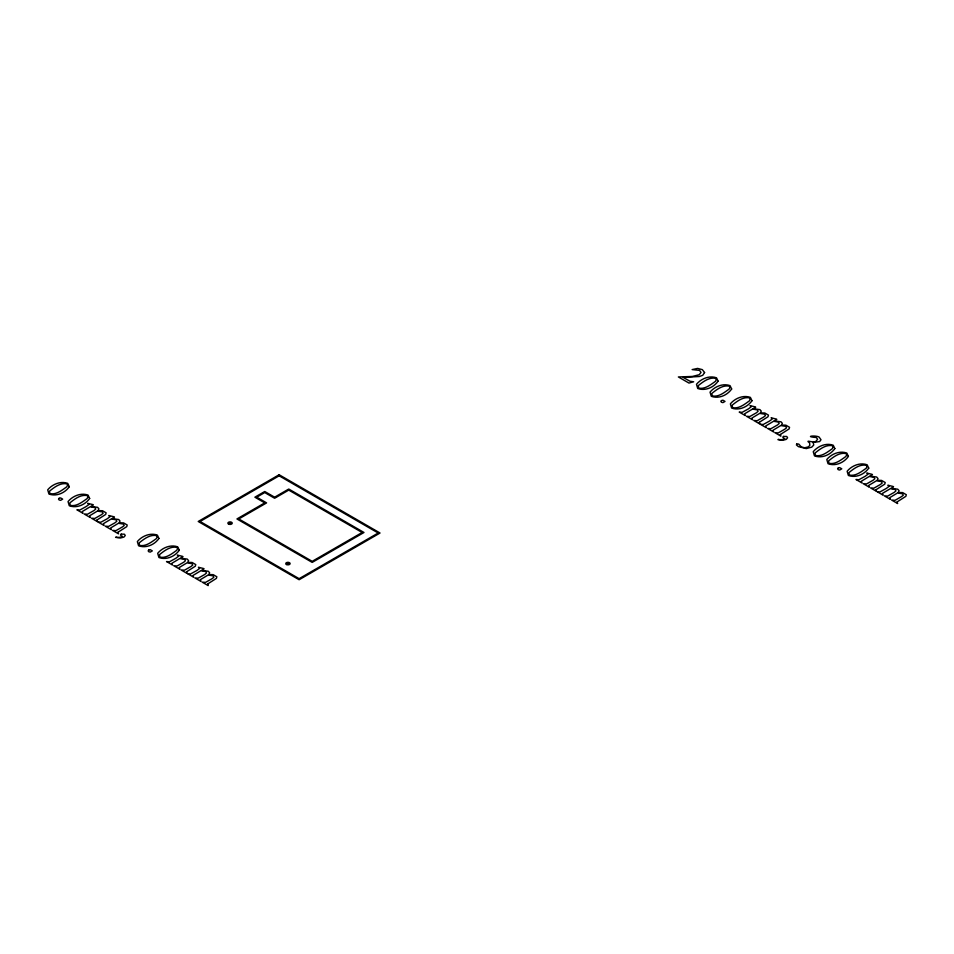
<?xml version="1.0" encoding="UTF-8"?>
<svg xmlns="http://www.w3.org/2000/svg" width="954" height="954" viewBox="0 0 954 954"><rect width="100%" height="100%" fill="white"/><g stroke="black" fill="none" stroke-linecap="round" stroke-linejoin="round"><path stroke-width="1.43" d="M96.95 520.025L97.427 521.659L91.453 518.213L94.816 518.463L101.362 514.743L103.104 513.335L102.293 511.881L97.344 511.106L89.604 515.768L90.236 517.509L84.107 513.967L87.446 514.242L94.041 510.521L95.734 509.031L94.959 507.6L90.153 506.789L82.271 511.535L82.879 513.264L76.88 509.794L79.778 510.056L86.099 506.598L88.877 504.523L87.685 503.33L92.824 504.583L93.397 504.916L90.809 506.407L97.606 507.349L98.906 508.864L98.083 510.605L102.472 510.724L106.121 512.835L105.679 514.456L96.95 520.025M118.046 532.201L118.523 533.835L112.536 530.388L115.899 530.651L122.458 526.918L124.187 525.511L123.388 524.068L118.427 523.281L110.688 527.944L111.332 529.685L105.202 526.155L108.541 526.429L115.136 522.697L116.829 521.206L116.042 519.787L111.236 518.964L103.354 523.71L103.974 525.439L97.976 521.981L100.874 522.232L107.194 518.785L109.96 516.71L108.78 515.506L113.92 516.758L114.48 517.092L111.904 518.582L118.701 519.525L119.989 521.039L119.178 522.78L123.567 522.899L127.204 525.01L126.775 526.632L118.046 532.201M186.59 571.78L187.067 573.414L181.081 569.955L184.444 570.218L191.003 566.497L192.732 565.078L191.933 563.635L186.984 562.86L179.245 567.523L179.877 569.264L173.747 565.722L177.086 565.996L183.681 562.276L185.374 560.785L184.599 559.354L179.793 558.543L171.899 563.277L172.519 565.018L166.521 561.548L169.418 561.811L175.739 558.352L178.505 556.277L177.325 555.085L182.464 556.337L183.037 556.671L180.449 558.162L187.246 559.092L188.546 560.606L187.723 562.359L192.112 562.478L195.761 564.589L195.32 566.211L186.59 571.78M207.686 583.955L208.163 585.589L202.176 582.143L205.539 582.393L212.098 578.673L213.827 577.265L213.028 575.811L208.067 575.035L200.328 579.698L200.972 581.439L194.843 577.897L198.182 578.184L204.776 574.451L206.469 572.96L205.682 571.529L200.877 570.719L192.994 575.465L193.614 577.194L187.616 573.724L190.502 573.986L196.834 570.528L199.601 568.453L198.42 567.26L203.56 568.512L204.12 568.846L201.544 570.337L208.33 571.279L209.63 572.794L208.807 574.535L213.195 574.654L216.844 576.765L216.415 578.386L207.686 583.955M759.289 422.312L759.766 423.946L753.779 420.487L757.142 420.75L763.701 417.029L765.43 415.61L764.631 414.167L759.67 413.392L751.931 418.055L752.575 419.796L746.445 416.254L749.784 416.528L756.379 412.808L758.072 411.317L757.285 409.886L752.479 409.075L744.597 413.809L745.217 415.55L739.219 412.08L742.105 412.343L748.437 408.884L751.203 406.809L750.023 405.617L755.163 406.869L755.723 407.203L753.147 408.694L759.933 409.624L761.232 411.138L760.41 412.891L764.81 413.01L768.447 415.121L768.018 416.743L759.289 422.312M780.384 434.487L780.861 436.121L774.875 432.675L778.237 432.925L784.796 429.205L786.525 427.797L785.714 426.343L780.766 425.567L773.026 430.23L773.67 431.971L767.541 428.429L770.88 428.716L777.474 424.983L779.168 423.493L778.381 422.062L773.575 421.251L765.692 425.997L766.312 427.726L760.314 424.256L763.2 424.518L769.52 421.06L772.299 418.985L771.118 417.792L776.246 419.044L776.818 419.378L774.243 420.869L781.028 421.811L782.328 423.326L781.505 425.067L785.893 425.186L789.542 427.297L789.113 428.918L780.384 434.487M876.046 489.724L876.523 491.358L870.537 487.899L873.9 488.162L880.459 484.441L882.188 483.022L881.377 481.579L876.428 480.804L868.689 485.455L869.332 487.208L863.203 483.666L866.542 483.94L873.137 480.208L874.83 478.729L874.043 477.298L869.237 476.475L861.355 481.221L861.975 482.951L855.976 479.492L858.862 479.743L865.183 476.296L867.961 474.221L866.781 473.029L871.908 474.281L872.481 474.603L869.905 476.094L876.69 477.036L877.99 478.55L877.167 480.291L881.556 480.422L885.205 482.521L884.775 484.143L876.046 489.724M897.142 501.899L897.619 503.533L891.632 500.075L894.995 500.337L901.542 496.617L903.283 495.198L902.472 493.755L897.523 492.979L889.784 497.63L890.428 499.383L884.298 495.841L887.625 496.116L894.22 492.383L895.925 490.905L895.138 489.474L890.332 488.663L882.45 493.397L883.058 495.138L877.06 491.668L879.958 491.93L886.278 488.472L889.056 486.397L887.864 485.204L893.004 486.457L893.576 486.79L890.988 488.281L897.786 489.211L899.085 490.726L898.263 492.467L902.651 492.598L906.3 494.709L905.859 496.33L897.142 501.899M229.21 523.066L230.916 523.126L229.21 523.066M287.082 563.492L288.788 563.552L287.082 563.492M796.733 444.027L796.423 444.958L798.438 446.639L806.273 448.595L811.794 447.116L813.774 444.993L813.13 442.477L819.641 441.559L821 439.758L819.092 437.039C815.157 434.964 803.53 436.538 816.302 437.504L817.59 439.222L816.242 440.986C814.489 443.801 803.995 438.828 809.588 442.918L809.815 445.458L808.241 446.901L804.759 447.76L801.372 447.009L798.76 444.075L796.733 444.027M67.71 484.859L66.78 486.814C61.938 490.213 56.095 495.126 49.823 493.576L49.536 491.143C54.306 487.291 60.34 482.545 66.828 483.845L67.71 484.859M88.042 496.593L87.112 498.548C82.271 501.959 76.439 506.872 70.155 505.322L69.88 502.877C74.65 499.037 80.685 494.279 87.172 495.591L88.042 496.593M157.35 536.613L156.42 538.569C151.579 541.967 145.735 546.88 139.463 545.33L139.177 542.886C143.947 539.046 149.981 534.3 156.468 535.599L157.35 536.613M177.682 548.347L176.752 550.303C171.911 553.702 166.079 558.615 159.795 557.076L159.521 554.632C164.279 550.792 170.325 546.034 176.812 547.346L177.682 548.347M716.478 379.31L715.56 381.266C710.706 384.665 704.875 389.578 698.59 388.039L698.316 385.595C703.086 381.755 709.12 376.997 715.607 378.309L716.478 379.31M730.037 387.145L729.118 389.101C724.265 392.499 718.434 397.413 712.149 395.862L711.875 393.418C716.645 389.578 722.679 384.832 729.166 386.131L730.037 387.145M750.381 398.879L749.45 400.835C744.609 404.234 738.778 409.147 732.493 407.608L732.207 405.164C736.977 401.324 743.011 396.566 749.51 397.878L750.381 398.879M833.236 446.722L832.317 448.678C827.464 452.077 821.632 456.99 815.348 455.44L815.074 453.007C819.844 449.155 825.878 444.409 832.365 445.709L833.236 446.722M846.794 454.545L845.864 456.501C841.023 459.9 835.191 464.813 828.907 463.274L828.632 460.83C833.402 456.99 839.437 452.232 845.924 453.544L846.794 454.545M867.138 466.291L866.208 468.247C861.367 471.646 855.523 476.559 849.251 475.009L848.965 472.576C853.735 468.724 859.769 463.978 866.256 465.278L867.138 466.291M704.577 372.537L702.728 375.304L699.365 376.508L683.183 377.426L689.981 381.23L693.665 381.791L688.955 383.067L678.366 376.949L692.401 376.448L699.246 374.695L700.999 372.465L699.604 370.39L692.139 369.592L697.601 368.411L702.323 369.627L704.577 372.537M59.136 498.286L58.528 499.133L59.136 499.979L60.615 500.337L62.69 499.133L60.615 497.928L59.136 498.286M148.776 550.041L148.168 550.887L148.776 551.734L150.243 552.092L152.33 550.887L150.255 549.683L148.776 550.041M721.474 400.573L720.866 401.419L721.474 402.266L722.941 402.624L725.028 401.419L722.953 400.215L721.474 400.573M838.232 467.985L837.624 468.831L838.232 469.678L839.699 470.024L841.786 468.831L839.711 467.627L838.232 467.985M121.17 534.133L120.502 534.967L121.146 535.778C125.737 536.792 117.211 538.08 116.161 537.019L115.589 537.352L120.431 538.02L123.913 537.102L125.248 535.54L124.461 534.204L121.17 534.133M783.508 436.419L782.829 437.254L783.484 438.065C788.076 439.078 779.537 440.366 778.5 439.305L777.915 439.639L782.769 440.307L786.251 439.389L787.587 437.826L786.788 436.491L783.508 436.419M69.32 486.707C64.944 493.039 56.393 496.76 48.94 494.041L47.7 489.819C52.41 484.191 60.579 480.804 67.722 483.344L69.32 486.707M89.664 498.441C85.288 504.785 76.725 508.506 69.284 505.775L68.032 501.554C72.742 495.937 80.911 492.55 88.054 495.09L89.664 498.441M158.96 538.461C154.584 544.794 146.034 548.514 138.58 545.783L137.34 541.574C142.051 535.945 150.219 532.559 157.362 535.099L158.96 538.461M179.304 550.196C174.928 556.528 166.366 560.26 158.924 557.53L157.672 553.308C162.383 547.691 170.551 544.305 177.694 546.845L179.304 550.196M718.1 381.159C713.723 387.491 705.173 391.223 697.72 388.493L696.48 384.271C701.178 378.655 709.359 375.268 716.502 377.808L718.1 381.159M731.658 388.993C727.282 395.326 718.732 399.046 711.279 396.315L710.038 392.106C714.737 386.477 722.917 383.091 730.048 385.631L731.658 388.993M751.99 400.728C747.614 407.06 739.064 410.792 731.611 408.062L730.37 403.84C735.081 398.223 743.249 394.837 750.393 397.377L751.99 400.728M834.857 448.571C830.481 454.903 821.931 458.635 814.477 455.905L813.237 451.683C817.936 446.055 826.104 442.68 833.247 445.22L834.857 448.571M848.416 456.394C844.04 462.726 835.477 466.458 828.036 463.727L826.796 459.506C831.494 453.889 839.663 450.503 846.806 453.043L848.416 456.394M868.748 468.14C864.372 474.472 855.821 478.204 848.368 475.474L847.128 471.252C851.839 465.624 860.007 462.249 867.15 464.789L868.748 468.14M275.467 496.7L274.621 497.189L264.747 491.501L254.873 497.189L264.747 502.889L236.926 518.952L312.185 562.395L363.999 532.487L288.752 489.032L275.467 496.7M276.398 497.237L274.621 498.262L264.747 492.562L256.733 497.189L266.607 502.889L238.786 518.952L312.185 561.334L362.15 532.487L288.752 490.106L276.398 497.237M279.14 474.746L198.205 521.48L299.127 579.746L380.05 533.012L279.14 474.746M279.14 475.819L200.054 521.48L299.127 578.673L378.201 533.012L279.14 475.819M286.498 564.529A2.182 1.264 0 0 0 290.076 563.826A2.182 1.264 0 0 0 287.214 562.395A2.182 1.264 0 0 0 286.498 564.529M228.626 524.116A2.182 1.264 0 0 0 232.192 523.4A2.182 1.264 0 0 0 229.342 521.969A2.182 1.264 0 0 0 228.626 524.116"/></g></svg>
